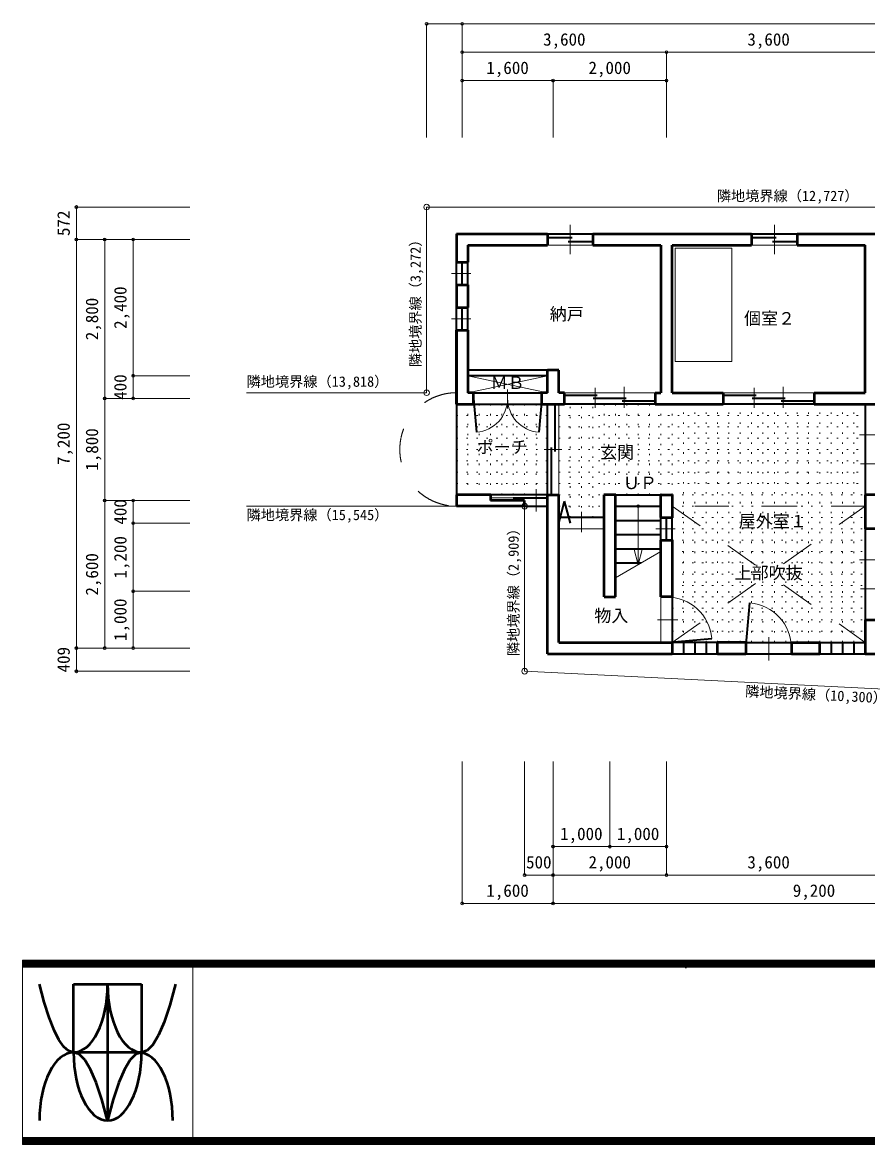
# Model space of a CAD drawing. Units: millimetres, scale not verified. Extents: x 1950 to 57850, y 1000 to 41000.
# Drawn here: x 1950 to 16825, y 1000 to 20775 of the extents above; entities that cross this region are included whole.
import ezdxf
from ezdxf.enums import TextEntityAlignment as Align

# ---------------------------------------------------------------- set-up
doc = ezdxf.new("R2010")
doc.units = ezdxf.units.MM
doc.header["$LTSCALE"] = 100
doc.header["$PDMODE"] = 32
doc.header["$PDSIZE"] = 50
doc.linetypes.add('DASHED_SPACED', pattern=[12, 6, -6])
doc.linetypes.add('DOTTED', pattern=[1.75, 0.25, -1.5])
for name, color, linetype, lineweight in [('_8-8_(用紙)枠', 4, 'Continuous', 9), ('_8-f_ﾊｯﾁﾝｸﾞ', 4, 'Continuous', 9), ('中心線', 4, 'Continuous', 9), ('仕上', 2, 'Continuous', 35), ('家具１', 3, 'Continuous', 35), ('家具２', 7, 'Continuous', 18), ('寸法', 4, 'Continuous', 9), ('建具', 2, 'Continuous', 35), ('敷地形状', 7, 'Continuous', 18), ('躯体', 6, 'Continuous', 50), ('ﾊﾟﾀｰﾝ', 4, 'DOTTED', 9)]:
    doc.layers.add(name, color=color, linetype=linetype, lineweight=lineweight)
doc.layers.add('文字', color=7, linetype='Continuous')
doc.styles.add('ＭＳ ゴシック', font='')
doc.styles.get('ＭＳ ゴシック').set_extended_font_data('MS Gothic')

msp = doc.modelspace()

# ---------------------------------------------------------------- linework, layer by layer
at = {"layer": '_8-8_(用紙)枠'}
for p, q in [((1950, 4250), (57850, 4250)), ((1950, 4250), (1950, 1000)), ((1950, 4125), (57850, 4125)), ((57850, 1125), (1950, 1125)), ((57850, 1000), (1950, 1000))]:
    msp.add_line(p, q, dxfattribs=at)
at = {"layer": '_8-8_(用紙)枠', "color": 7, "lineweight": 18}
msp.add_line((4950, 4125), (4950, 1125), dxfattribs=at)
at = {"layer": '_8-8_(用紙)枠', "color": 2, "lineweight": 35}
msp.add_line((13626, 4125), (13650, 4125), dxfattribs=at)
at = {"layer": '_8-8_(用紙)枠', "color": 6, "lineweight": 50}
for p, q in [((2335.7, 3506.6), (2250, 3825)), ((2850, 3825), (4050, 3825)), ((2850, 2625), (2850, 3825)), ((3450, 3825), (3450, 1425)), ((4050, 3825), (4050, 2625)), ((4650, 3825), (4550, 3458.3)), ((2421.4, 3237.2), (2335.7, 3506.6)), ((4550, 3458.3), (4450, 3158.3)), ((2507.1, 3016.8), (2421.4, 3237.2)), ((2592.9, 2845.4), (2507.1, 3016.8)), ((4450, 3158.3), (4350, 2925)), ((2678.6, 2723), (2592.9, 2845.4)), ((4350, 2925), (4250, 2758.3)), ((2764.3, 2649.5), (2678.6, 2723)), ((2850, 2625), (2764.3, 2649.5)), ((4050, 2625), (2850, 2625)), ((2950, 2591.7), (2850, 2625)), ((3050, 2491.7), (2950, 2591.7)), ((3950, 2591.7), (3850, 2491.7)), ((4050, 2625), (3950, 2591.7)), ((4150, 2658.3), (4050, 2625)), ((4250, 2758.3), (4150, 2658.3)), ((3150, 2325), (3050, 2491.7)), ((3850, 2491.7), (3750, 2325)), ((3250, 2091.7), (3150, 2325)), ((3750, 2325), (3650, 2091.7)), ((3350, 1791.7), (3250, 2091.7)), ((3650, 2091.7), (3550, 1791.7)), ((3450, 1425), (3350, 1791.7)), ((3550, 1791.7), (3450, 1425))]:
    msp.add_line(p, q, dxfattribs=at)
for centre, major_axis, ratio, start_param, end_param in [((2850, 3825), (0, -1200.2), 0.4999, 6.2831853, 7.8539816), ((4050, 3825), (0, -1200.2), 0.4999, 4.712389, 6.2831853), ((2850, 1425), (0, 1200), 0.5, 6.2831853, 7.8539816), ((3450, 2625), (0, -1200), 0.5, 4.712389, 7.8539816), ((4000, 1425), (0, 1200.2), 0.4999, 4.712389, 6.2831853)]:
    msp.add_ellipse(centre, major_axis=major_axis, ratio=ratio, start_param=start_param, end_param=end_param, dxfattribs=at)
at = {"layer": '_8-f_ﾊｯﾁﾝｸﾞ'}
for p, q in [((1950, 4250), (57850, 4250)), ((1950, 4240), (57850, 4240)), ((1950, 4230), (57850, 4230)), ((1950, 4220), (57850, 4220)), ((1950, 4210), (57850, 4210)), ((1950, 4200), (57850, 4200)), ((1950, 4190), (57850, 4190)), ((1950, 4180), (57850, 4180)), ((1950, 4170), (57850, 4170)), ((1950, 4160), (57850, 4160)), ((1950, 4150), (57850, 4150)), ((1950, 4140), (57850, 4140)), ((1950, 4130), (57850, 4130)), ((1950, 1120), (57850, 1120)), ((1950, 1110), (57850, 1110)), ((1950, 1100), (57850, 1100)), ((1950, 1090), (57850, 1090)), ((1950, 1080), (57850, 1080)), ((1950, 1070), (57850, 1070)), ((1950, 1060), (57850, 1060)), ((1950, 1050), (57850, 1050)), ((1950, 1040), (57850, 1040)), ((1950, 1030), (57850, 1030)), ((1950, 1020), (57850, 1020)), ((1950, 1010), (57850, 1010))]:
    msp.add_line(p, q, dxfattribs=at)
at = {"layer": '中心線'}
for p, q in [((11200, 14550), (9800, 14250)), ((9800, 14550), (11200, 14250)), ((12800, 12250), (12800, 11219.1)), ((12800, 11219.1), (12722.4, 11508.8)), ((12800, 11219.1), (12877.6, 11508.8)), ((13200, 11450), (12400, 10988.1))]:
    msp.add_line(p, q, dxfattribs=at)
at = {"layer": '中心線', "linetype": 'DASHED_SPACED'}
for p, q in [((9600, 13850), (9600, 14050)), ((16800, 12250), (13400, 12250)), ((13400, 12250), (16800, 9850)), ((13400, 9850), (16800, 12250))]:
    msp.add_line(p, q, dxfattribs=at)
msp.add_arc((9600, 13250), 1000, 90, 270, dxfattribs=at)
at = {"layer": '中心線'}
msp.add_point((12800, 12250), dxfattribs=at)
at = {"layer": '仕上'}
for p, q in [((11200, 14650), (9800, 14650)), ((11200, 14550), (9800, 14550))]:
    msp.add_line(p, q, dxfattribs=at)
at = {"layer": '家具１'}
for p, q in [((9600, 14050), (9600, 12450)), ((12400, 12450), (13200, 12450))]:
    msp.add_line(p, q, dxfattribs=at)
at = {"layer": '家具２', "color": 4, "lineweight": 9}
for p, q in [((13450, 14800), (13450, 16800)), ((13450, 16800), (14450, 16800)), ((14450, 16800), (14450, 14800)), ((14450, 14800), (13450, 14800))]:
    msp.add_line(p, q, dxfattribs=at)
at = {"layer": '家具２', "color": 3, "lineweight": 35}
for p, q in [((12400, 12250), (13200, 12250)), ((12400, 12000), (13200, 12000)), ((12400, 11750), (13200, 11750)), ((12400, 11500), (13200, 11500)), ((12400, 11250), (12853.6, 11250)), ((12400, 11000), (12420.6, 11000))]:
    msp.add_line(p, q, dxfattribs=at)
at = {"layer": '寸法'}
for p, q in [((9073, 18750), (9073, 20750)), ((9073, 20750), (21800, 20750)), ((9700, 18750), (9700, 20750)), ((9700, 20250), (20500, 20250)), ((13300, 18750), (13300, 20250)), ((9700, 19750), (13300, 19750)), ((11300, 18750), (11300, 19750)), ((4900, 17522), (2900, 17522)), ((2900, 17522), (2900, 9341)), ((4900, 16950), (2900, 16950)), ((3400, 16950), (3400, 9750)), ((3900, 16950), (3900, 14150)), ((4900, 14550), (3900, 14550)), ((4900, 14150), (3400, 14150)), ((4900, 12350), (3400, 12350)), ((3900, 12350), (3900, 9750)), ((4900, 11950), (3900, 11950)), ((3900, 10750), (4900, 10750)), ((4900, 9750), (2900, 9750)), ((4900, 9341), (2900, 9341)), ((9700, 7750), (9700, 5250)), ((10800, 7750), (10800, 5750)), ((11300, 7750), (11300, 5250)), ((12300, 7750), (12300, 6250)), ((13300, 7750), (13300, 5750)), ((11300, 6250), (13300, 6250)), ((10800, 5750), (20500, 5750)), ((9700, 5250), (12728.6, 5250)), ((12728.6, 5250), (21087, 5250))]:
    msp.add_line(p, q, dxfattribs=at)
for p in [(9073, 20750), (9700, 20750), (9700, 20250), (13300, 20250), (9700, 19750), (11300, 19750), (13300, 19750), (2900, 17522), (2900, 16950), (3400, 16950), (3900, 16950), (3900, 14550), (3400, 14150), (3900, 14150), (3400, 12350), (3900, 12350), (3900, 11950), (3900, 10750), (2900, 9750), (3400, 9750), (3900, 9750), (2900, 9341), (11300, 6250), (12300, 6250), (13300, 6250), (10800, 5750), (11300, 5750), (13300, 5750), (9700, 5250), (11300, 5250)]:
    msp.add_point(p, dxfattribs=at)
at = {"layer": '建具', "color": 4, "lineweight": 9}
for p, q in [((11600, 17208.6), (11600, 16693)), ((15200, 17208.6), (15200, 16693)), ((9512.3, 16350), (9852.6, 16350)), ((9512.3, 15550), (9852.6, 15550)), ((10500, 14304.7), (10500, 13969)), ((12045, 13981.1), (12045, 14334.4)), ((12555, 13981.1), (12555, 14351.2)), ((14845, 13981.1), (14845, 14334.4)), ((15355, 13981.1), (15355, 14351.2)), ((17068.9, 13505), (16698.7, 13505)), ((11142.9, 13250), (11457.1, 13250)), ((17068.9, 12995), (16715.6, 12995)), ((11000, 12551.7), (11000, 12155.8)), ((11800, 12150.7), (11800, 11791.5)), ((13112.3, 11850), (13452.6, 11850)), ((17068.9, 11305), (16698.7, 11305)), ((17068.9, 10795), (16715.6, 10795)), ((13500.7, 10250), (13141.5, 10250)), ((15100, 9939.3), (15100, 9530.2))]:
    msp.add_line(p, q, dxfattribs=at)
at = {"layer": '建具', "color": 3}
for p, q in [((11200, 17050), (12000, 17050)), ((14800, 17050), (15600, 17050)), ((9600, 16150), (9600, 16550)), ((9800, 16150), (9800, 16550)), ((9600, 15350), (9600, 15750)), ((9800, 15350), (9800, 15750)), ((9900, 14250), (11100, 14250)), ((9900, 14050), (11100, 14050)), ((11200, 12450), (11200, 14050)), ((13100, 14050), (11500, 14050)), ((15900, 14050), (14300, 14050)), ((16800, 14050), (16800, 12450)), ((11200, 12450), (10200, 12450)), ((10800, 12250), (11200, 12250)), ((12200, 12050), (11400, 12050)), ((13200, 11650), (13200, 12050)), ((13400, 11650), (13400, 12050)), ((16800, 11850), (16800, 10250)), ((13400, 10650), (13400, 9850)), ((14700, 9850), (15500, 9850)), ((14700, 9650), (15500, 9650))]:
    msp.add_line(p, q, dxfattribs=at)
at = {"layer": '建具'}
for p, q in [((11200, 16984.3), (11635, 16984.3)), ((11565, 16915.7), (12000, 16915.7)), ((14800, 16984.3), (15235, 16984.3)), ((15165, 16915.7), (15600, 16915.7)), ((9700, 16150), (9700, 16550)), ((9700, 15350), (9700, 15750)), ((9900, 14150), (9952.3, 13552.3)), ((11100, 14150), (11047.7, 13552.3)), ((11334.3, 14050), (11334.3, 13215)), ((12080, 14200), (11500, 14200)), ((12590, 14150), (12010, 14150)), ((13100, 14100), (12520, 14100)), ((14880, 14200), (14300, 14200)), ((15390, 14150), (14810, 14150)), ((15900, 14100), (15320, 14100)), ((11265.7, 13285), (11265.7, 12450)), ((10600, 12400), (11200, 12400)), ((11400, 11950), (11503.5, 12336.4)), ((11607.1, 11950), (11503.5, 12336.4)), ((13300, 11650), (13300, 12050)), ((14700, 9750), (14769.7, 10546.9)), ((13300, 9850), (14097, 9919.7)), ((14200, 9850), (13400, 9850)), ((13600, 9850), (13600, 9650)), ((13800, 9850), (13800, 9650)), ((14000, 9850), (14000, 9650)), ((16000, 9850), (16800, 9850)), ((16200, 9850), (16200, 9650)), ((16400, 9850), (16400, 9650)), ((16600, 9850), (16600, 9650)), ((13400, 9650), (14200, 9650)), ((16000, 9650), (16800, 9650))]:
    msp.add_line(p, q, dxfattribs=at)
at = {"layer": '建具', "color": 7, "lineweight": 18}
for p, q in [((11200, 16850), (12000, 16850)), ((14800, 16850), (15600, 16850)), ((13100, 14250), (11500, 14250)), ((15900, 14250), (14300, 14250)), ((11400, 12450), (11400, 14050)), ((12200, 11850), (11400, 11850)), ((13200, 10650), (13200, 9850))]:
    msp.add_line(p, q, dxfattribs=at)
at = {"layer": '建具', "color": 4, "linetype": 'DASHED_SPACED', "lineweight": 9}
msp.add_line((10600, 12400), (10200, 12400), dxfattribs=at)
at = {"layer": '建具', "color": 4, "lineweight": 9}
for centre, radius, start, end in [((9900, 14150), 600, 274.99998, 0), ((11100, 14150), 600, 180, 265.00002), ((13300, 9850), 800, 5.00003, 90), ((14700, 9750), 800, 0, 85.00003)]:
    msp.add_arc(centre, radius, start, end, dxfattribs=at)
at = {"layer": '敷地形状'}
for p, q in [((9073, 14250), (9073, 17522)), ((9073, 17522), (21800, 17522)), ((5900, 14250), (9073, 14250)), ((5900, 12250), (10800, 12250)), ((10800, 12250), (10800, 9341)), ((21087, 8824.2), (10800, 9341))]:
    msp.add_line(p, q, dxfattribs=at)
for centre in [(9073, 17522), (9073, 14250), (10800, 12250), (10800, 9341)]:
    msp.add_circle(centre, 50, dxfattribs=at)
at = {"layer": '躯体'}
for p, q in [((9600, 17050), (9600, 16550)), ((9600, 17050), (11200, 17050)), ((11200, 17050), (11200, 16850)), ((12000, 17050), (12000, 16850)), ((12000, 17050), (14800, 17050)), ((14800, 17050), (14800, 16850)), ((15600, 17050), (15600, 16850)), ((15600, 17050), (17800, 17050)), ((9800, 16850), (9800, 16550)), ((9800, 16850), (11200, 16850)), ((12000, 16850), (13200, 16850)), ((13200, 16850), (13200, 14250)), ((13400, 16850), (14800, 16850)), ((13400, 14250), (13400, 16850)), ((15600, 16850), (16800, 16850)), ((16800, 14250), (16800, 16850)), ((9600, 16550), (9800, 16550)), ((9600, 16150), (9800, 16150)), ((9600, 16150), (9600, 15750)), ((9800, 16150), (9800, 15750)), ((9600, 15750), (9800, 15750)), ((9600, 15350), (9800, 15350)), ((9600, 14050), (9600, 15350)), ((9600, 15350), (9600, 14050)), ((9800, 15350), (9800, 14250)), ((11400, 14650), (11200, 14650)), ((11200, 14250), (11200, 14650)), ((11400, 14250), (11400, 14650)), ((9900, 14250), (9800, 14250)), ((9900, 14050), (9900, 14250)), ((11100, 14050), (11100, 14250)), ((11200, 14250), (11100, 14250)), ((11500, 14250), (11400, 14250)), ((11500, 14050), (11500, 14250)), ((13100, 14250), (13100, 14050)), ((13100, 14250), (13200, 14250)), ((13400, 14250), (14300, 14250)), ((14300, 14250), (14300, 14050)), ((15900, 14250), (15900, 14050)), ((15900, 14250), (16800, 14250)), ((9600, 14050), (9900, 14050)), ((11100, 14050), (11500, 14050)), ((13100, 14050), (14300, 14050)), ((15900, 14050), (17000, 14050)), ((9600, 12450), (9600, 12250)), ((10200, 12450), (9600, 12450)), ((10200, 12450), (10200, 12350)), ((10800, 12350), (10200, 12350)), ((10800, 12250), (10800, 12350)), ((11200, 12450), (11400, 12450)), ((11200, 9650), (11200, 12450)), ((11400, 9850), (11400, 12450)), ((12400, 12450), (12200, 12450)), ((12200, 10650), (12200, 12450)), ((12400, 10650), (12400, 12450)), ((13200, 12450), (13400, 12450)), ((13200, 12050), (13200, 12450)), ((13400, 12450), (13400, 12050)), ((17000, 12450), (16800, 12450)), ((16800, 12450), (16800, 11850)), ((10800, 12250), (9600, 12250)), ((13200, 12050), (13400, 12050)), ((17000, 11850), (16800, 11850)), ((13200, 11650), (13400, 11650)), ((13200, 10650), (13200, 11650)), ((13400, 11650), (13400, 10650)), ((12200, 10650), (12400, 10650)), ((13400, 10650), (13200, 10650)), ((16800, 10250), (17000, 10250)), ((16800, 10250), (16800, 9650)), ((11400, 9850), (13400, 9850)), ((13200, 9850), (13200, 9850)), ((13400, 9850), (13400, 9850)), ((13400, 9850), (13400, 9650)), ((14700, 9850), (14200, 9850)), ((14200, 9650), (14200, 9850)), ((14700, 9850), (14700, 9650)), ((15500, 9850), (15500, 9650)), ((15500, 9850), (16000, 9850)), ((16000, 9650), (16000, 9850)), ((11200, 9650), (13400, 9650)), ((14200, 9650), (14700, 9650)), ((15500, 9650), (16000, 9650)), ((16800, 9650), (18300, 9650))]:
    msp.add_line(p, q, dxfattribs=at)
at = {"layer": 'ﾊﾟﾀｰﾝ'}
for p, q in [((9800, 14050), (9800, 12450)), ((10000, 14050), (10000, 12450)), ((10200, 14050), (10200, 12450)), ((10400, 14050), (10400, 12450)), ((10600, 14050), (10600, 12450)), ((10800, 14050), (10800, 12450)), ((11000, 14050), (11000, 12450)), ((11600, 12050), (11600, 14050)), ((11800, 12050), (11800, 14050)), ((12000, 12050), (12000, 14050)), ((12200, 12450), (12200, 14050)), ((12400, 12450), (12400, 14050)), ((12600, 12450), (12600, 14050)), ((12800, 12450), (12800, 14050)), ((13000, 12450), (13000, 14050)), ((13200, 12450), (13200, 14050)), ((13400, 12450), (13400, 14050)), ((13600, 9850), (13600, 14050)), ((13800, 9850), (13800, 14050)), ((14000, 9850), (14000, 14050)), ((14200, 9850), (14200, 14050)), ((14400, 9850), (14400, 14050)), ((14600, 9850), (14600, 14050)), ((14800, 9850), (14800, 14050)), ((15000, 9850), (15000, 14050)), ((15200, 9850), (15200, 14050)), ((15400, 9850), (15400, 14050)), ((15600, 9850), (15600, 14050)), ((15800, 9850), (15800, 14050)), ((16000, 9850), (16000, 14050)), ((16200, 9850), (16200, 14050)), ((16400, 9850), (16400, 14050)), ((16600, 9850), (16600, 14050)), ((9600, 13850), (11200, 13850)), ((11400, 13850), (16800, 13850)), ((9600, 13650), (11200, 13650)), ((11400, 13650), (16800, 13650)), ((9600, 13450), (11200, 13450)), ((11400, 13450), (16800, 13450)), ((9600, 13250), (11200, 13250)), ((11400, 13250), (16800, 13250)), ((9600, 13050), (11200, 13050)), ((11400, 13050), (16800, 13050)), ((9600, 12850), (11200, 12850)), ((11400, 12850), (16800, 12850)), ((9600, 12650), (11200, 12650)), ((11400, 12650), (16800, 12650)), ((11400, 12450), (12200, 12450)), ((13400, 12450), (16800, 12450)), ((11400, 12250), (12200, 12250)), ((13400, 12250), (16800, 12250)), ((13400, 12050), (16800, 12050)), ((13400, 11850), (16800, 11850)), ((13400, 11650), (16800, 11650)), ((13400, 11450), (16800, 11450)), ((13400, 11250), (16800, 11250)), ((13400, 11050), (16800, 11050)), ((13400, 10850), (16800, 10850)), ((13400, 10650), (16800, 10650)), ((13400, 10450), (16800, 10450)), ((13400, 10250), (16800, 10250)), ((13400, 10050), (16800, 10050))]:
    msp.add_line(p, q, dxfattribs=at)

# ---------------------------------------------------------------- texts
at = {"layer": '寸法', "color": 7, "style": 'ＭＳ ゴシック'}
for s, p in [('3,600', (11125, 20300)), ('3,600', (14725, 20300)), ('1,600', (10125, 19800)), ('2,000', (11925, 19800)), ('1,000', (11425, 6300)), ('1,000', (12425, 6300)), ('500', (10825, 5800)), ('2,000', (11925, 5800)), ('3,600', (14725, 5800)), ('1,600', (10125, 5300)), ('9,200', (15525, 5300))]:
    msp.add_text(s, height=219.9, dxfattribs=at).set_placement(p, align=Align.BOTTOM_LEFT)
for s, rotation, p in [('572', 90, (2850, 17011)), ('2,400', 90, (3850, 15375)), ('2,800', 90, (3350, 15175)), ('400', 90, (3850, 14125)), ('7,200', 90, (2850, 12975)), ('1,800', 90, (3350, 12875)), ('400', 90, (3850, 11925)), ('1,200', 90, (3850, 10975)), ('2,600', 90, (3350, 10675)), ('1,000', 90, (3850, 9875)), ('409', 89.999, (2850, 9320.5))]:
    msp.add_text(s, height=219.9, rotation=rotation, dxfattribs=at).set_placement(p, align=Align.BOTTOM_LEFT)
at = {"layer": '敷地形状', "color": 4, "style": 'ＭＳ ゴシック'}
for s, p in [('隣地境界線（12,727）', (14186.5, 17572)), ('隣地境界線（13,818）', (5900, 14300)), ('隣地境界線（15,545）', (5900, 11950))]:
    msp.add_text(s, height=183.3, dxfattribs=at).set_placement(p, align=Align.BOTTOM_LEFT)
for s, rotation, p in [('隣地境界線（3,272）', 90, (9023, 14698.5)), ('隣地境界線（2,909）', 90, (10750, 9608)), ('隣地境界線（10,300）', 357.124, (14680, 8845.7))]:
    msp.add_text(s, height=183.3, rotation=rotation, dxfattribs=at).set_placement(p, align=Align.BOTTOM_LEFT)
at = {"layer": '文字', "style": 'ＭＳ ゴシック'}
for s, p in [('納戸', (11241.8, 15462.5)), ('個室２', (14666.1, 15384.8)), ('ＭＢ', (10200, 14250)), ('ポーチ', (9954.1, 13117.2)), ('玄関', (12128.4, 13023.5)), ('ＵＰ', (12531.3, 12485.5)), ('屋外室１', (14572.3, 11810.7)), ('上部吹抜', (14500, 10900)), ('物入', (12027.9, 10145.2))]:
    msp.add_text(s, height=219.9, dxfattribs=at).set_placement(p, align=Align.BOTTOM_LEFT)

doc.saveas('drawing.dxf')
